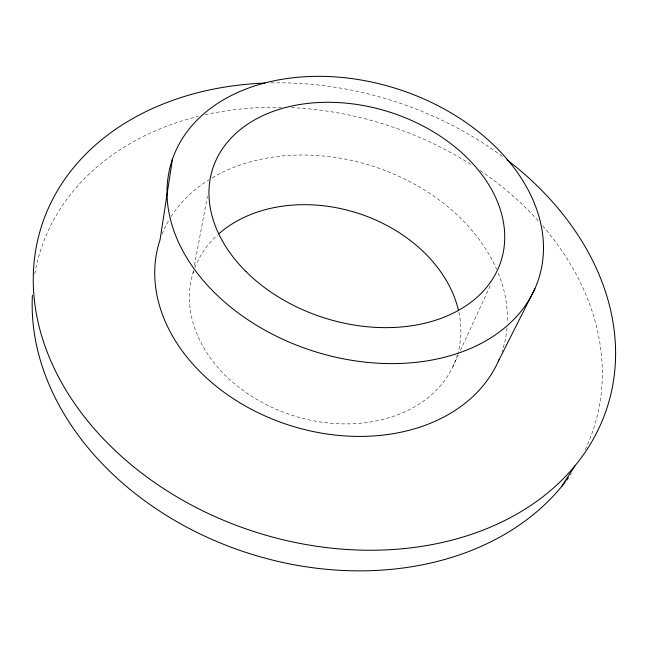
<?xml version="1.0" encoding="UTF-8"?>
<svg xmlns="http://www.w3.org/2000/svg" width="648" height="648" viewBox="0 0 648 648"><rect width="100%" height="100%" fill="white"/><g stroke="black" fill="none" stroke-linecap="round" stroke-linejoin="round"><path stroke-width="0.49" stroke-dasharray="3.24 2.43" d="M192.926 273.432L193.485 270.467M194.416 265.518L207.441 196.214M452.782 366.922L458.258 355.055M460.364 350.487L491.135 283.824M542.7 225.869A290.515 224.978 17.7 0 1 584.229 451.583M571.406 473.486A290.515 224.978 17.7 0 1 570.232 475.178M34.79 273.942A290.515 224.978 17.7 0 1 198.248 116.381M205.157 114.753A290.515 224.978 17.7 0 1 281.24 107.284M291.325 107.609A290.515 224.978 17.7 0 1 471.728 164.957M480.128 170.497A290.515 224.978 17.7 0 1 538.699 221.333M162.081 234.212A179.942 136.08 17.7 0 1 169.055 219.972M171.129 216.586A179.942 136.08 17.7 0 1 208.883 179.82M212.261 177.763A179.942 136.08 17.7 0 1 496.643 269.293M498.223 273.051A179.942 136.08 17.7 0 1 507.327 322.898M507.011 327.799A179.942 136.08 17.7 0 1 501.965 352.01M271.034 82.903A296.986 226.274 17.7 0 1 502.88 156.719M457.456 354.812A138.388 106.24 17.7 0 1 293.414 415.692A138.388 106.24 17.7 0 1 193.517 271.553M194.846 267.818A138.388 106.24 17.7 0 1 217.38 235.111M458.873 312.279A138.388 106.24 17.7 0 1 457.739 353.849"/><path stroke-width="0.97" d="M172.425 159.295L160.056 239.768A179.942 136.08 17.7 0 0 282.844 423.047A179.942 136.08 17.7 0 0 499.13 359.462M498.336 361.276L534.9 288.692A192.642 137.668 17.7 0 0 314.078 76.375A192.642 137.668 17.7 0 0 216.756 294.84A192.642 137.668 17.7 0 0 534.9 288.692M561.476 486.705L574.914 465.863M568.442 477.698A290.515 224.978 17.7 0 1 566.603 480.192M565.348 481.837A290.515 224.978 17.7 0 1 238.934 550.063A290.515 224.978 17.7 0 1 32.4 295.245M506.955 159.789A296.986 226.274 17.7 0 1 503.877 520.968A296.986 226.274 17.7 0 1 60.345 380.368A296.986 226.274 17.7 0 1 264.991 83.082M218.903 233.742A138.388 106.24 17.7 0 1 357.558 213.119A138.388 106.24 17.7 0 1 458.444 310.368M245.973 271.569A151.365 107.965 17.7 0 0 497.032 271.042A151.365 107.965 17.7 0 0 327.515 102.287A151.365 107.965 17.7 0 0 245.973 271.569"/></g></svg>
